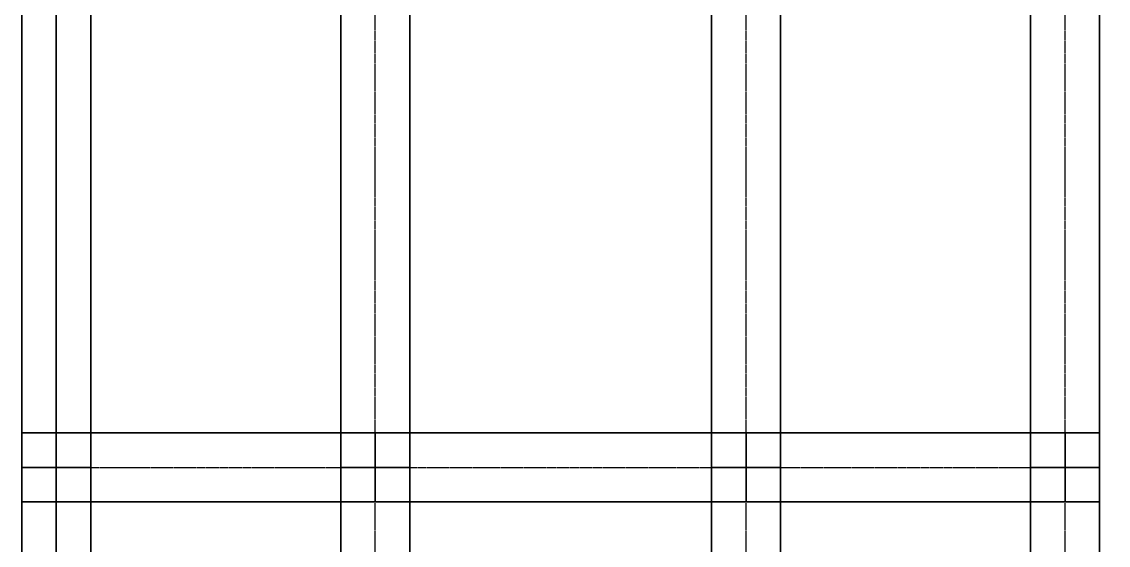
# Model space of a CAD drawing. Extents: x -12 to 2097, y 100 to 3117.
# Drawn here: x -12 to 366, y 829.8 to 1012 of the extents above; entities that cross this region are included whole.
import ezdxf

# ---------------------------------------------------------------- set-up
doc = ezdxf.new("R2010")
doc.units = 0
doc.header["$MEASUREMENT"] = 0
doc.linetypes.add('Center', pattern=[2, 1.25, -0.25, 0.25, -0.25])
for name, color, linetype in [('BEAM', 5, 'CONTINUOUS'), ('CENTERLINES', 7, 'CONTINUOUS'), ('COLS', 5, 'CONTINUOUS'), ('SLAB', 6, 'CONTINUOUS')]:
    doc.layers.add(name, color=color, linetype=linetype)

msp = doc.modelspace()

# ---------------------------------------------------------------- linework, layer by layer
at = {"layer": 'BEAM', "color": 5, "linetype": 'CONTINUOUS'}
for points in [[(-12, 856.92, 600), (-12, 856.92, 624), (-12, 1027.92, 624), (-12, 1027.92, 600)], [(-12, 856.92, 624), (12, 856.92, 624), (12, 1027.92, 624), (-12, 1027.92, 624)], [(12, 856.92, 600), (-12, 856.92, 600), (-12, 1027.92, 600), (12, 1027.92, 600)], [(-12, 856.92, 468), (-12, 856.92, 492), (-12, 1027.92, 492), (-12, 1027.92, 468)], [(-12, 856.92, 492), (12, 856.92, 492), (12, 1027.92, 492), (-12, 1027.92, 492)], [(12, 856.92, 468), (-12, 856.92, 468), (-12, 1027.92, 468), (12, 1027.92, 468)], [(-12, 856.92, 336), (-12, 856.92, 360), (-12, 1027.92, 360), (-12, 1027.92, 336)], [(-12, 856.92, 360), (12, 856.92, 360), (12, 1027.92, 360), (-12, 1027.92, 360)], [(12, 856.92, 336), (-12, 856.92, 336), (-12, 1027.92, 336), (12, 1027.92, 336)], [(-12, 856.92, 204), (-12, 856.92, 228), (-12, 1027.92, 228), (-12, 1027.92, 204)], [(-12, 856.92, 228), (12, 856.92, 228), (12, 1027.92, 228), (-12, 1027.92, 228)], [(12, 856.92, 204), (-12, 856.92, 204), (-12, 1027.92, 204), (12, 1027.92, 204)], [(-12, 856.92, 60), (-12, 856.92, 84), (-12, 1027.92, 84), (-12, 1027.92, 60)], [(-12, 856.92, 84), (12, 856.92, 84), (12, 1027.92, 84), (-12, 1027.92, 84)], [(12, 856.92, 60), (-12, 856.92, 60), (-12, 1027.92, 60), (12, 1027.92, 60)], [(12, 856.92, 624), (12, 856.92, 600), (12, 1027.92, 600), (12, 1027.92, 624)], [(12, 856.92, 492), (12, 856.92, 468), (12, 1027.92, 468), (12, 1027.92, 492)], [(12, 856.92, 360), (12, 856.92, 336), (12, 1027.92, 336), (12, 1027.92, 360)], [(12, 856.92, 228), (12, 856.92, 204), (12, 1027.92, 204), (12, 1027.92, 228)], [(12, 856.92, 84), (12, 856.92, 60), (12, 1027.92, 60), (12, 1027.92, 84)], [(99, 856.92, 600), (99, 856.92, 624), (99, 1027.92, 624), (99, 1027.92, 600)], [(99, 856.92, 624), (123, 856.92, 624), (123, 1027.92, 624), (99, 1027.92, 624)], [(123, 856.92, 600), (99, 856.92, 600), (99, 1027.92, 600), (123, 1027.92, 600)], [(99, 856.92, 468), (99, 856.92, 492), (99, 1027.92, 492), (99, 1027.92, 468)], [(99, 856.92, 492), (123, 856.92, 492), (123, 1027.92, 492), (99, 1027.92, 492)], [(123, 856.92, 468), (99, 856.92, 468), (99, 1027.92, 468), (123, 1027.92, 468)], [(99, 856.92, 336), (99, 856.92, 360), (99, 1027.92, 360), (99, 1027.92, 336)], [(99, 856.92, 360), (123, 856.92, 360), (123, 1027.92, 360), (99, 1027.92, 360)], [(123, 856.92, 336), (99, 856.92, 336), (99, 1027.92, 336), (123, 1027.92, 336)], [(99, 856.92, 204), (99, 856.92, 228), (99, 1027.92, 228), (99, 1027.92, 204)], [(99, 856.92, 228), (123, 856.92, 228), (123, 1027.92, 228), (99, 1027.92, 228)], [(123, 856.92, 204), (99, 856.92, 204), (99, 1027.92, 204), (123, 1027.92, 204)], [(99, 856.92, 60), (99, 856.92, 84), (99, 1027.92, 84), (99, 1027.92, 60)], [(99, 856.92, 84), (123, 856.92, 84), (123, 1027.92, 84), (99, 1027.92, 84)], [(123, 856.92, 60), (99, 856.92, 60), (99, 1027.92, 60), (123, 1027.92, 60)], [(123, 856.92, 624), (123, 856.92, 600), (123, 1027.92, 600), (123, 1027.92, 624)], [(123, 856.92, 492), (123, 856.92, 468), (123, 1027.92, 468), (123, 1027.92, 492)], [(123, 856.92, 360), (123, 856.92, 336), (123, 1027.92, 336), (123, 1027.92, 360)], [(123, 856.92, 228), (123, 856.92, 204), (123, 1027.92, 204), (123, 1027.92, 228)], [(123, 856.92, 84), (123, 856.92, 60), (123, 1027.92, 60), (123, 1027.92, 84)], [(228, 856.92, 600), (228, 856.92, 624), (228, 1027.92, 624), (228, 1027.92, 600)], [(228, 856.92, 624), (252, 856.92, 624), (252, 1027.92, 624), (228, 1027.92, 624)], [(252, 856.92, 600), (228, 856.92, 600), (228, 1027.92, 600), (252, 1027.92, 600)], [(228, 856.92, 468), (228, 856.92, 492), (228, 1027.92, 492), (228, 1027.92, 468)], [(228, 856.92, 492), (252, 856.92, 492), (252, 1027.92, 492), (228, 1027.92, 492)], [(252, 856.92, 468), (228, 856.92, 468), (228, 1027.92, 468), (252, 1027.92, 468)], [(228, 856.92, 336), (228, 856.92, 360), (228, 1027.92, 360), (228, 1027.92, 336)], [(228, 856.92, 360), (252, 856.92, 360), (252, 1027.92, 360), (228, 1027.92, 360)], [(252, 856.92, 336), (228, 856.92, 336), (228, 1027.92, 336), (252, 1027.92, 336)], [(228, 856.92, 204), (228, 856.92, 228), (228, 1027.92, 228), (228, 1027.92, 204)], [(228, 856.92, 228), (252, 856.92, 228), (252, 1027.92, 228), (228, 1027.92, 228)], [(252, 856.92, 204), (228, 856.92, 204), (228, 1027.92, 204), (252, 1027.92, 204)], [(228, 856.92, 60), (228, 856.92, 84), (228, 1027.92, 84), (228, 1027.92, 60)], [(228, 856.92, 84), (252, 856.92, 84), (252, 1027.92, 84), (228, 1027.92, 84)], [(252, 856.92, 60), (228, 856.92, 60), (228, 1027.92, 60), (252, 1027.92, 60)], [(252, 856.92, 624), (252, 856.92, 600), (252, 1027.92, 600), (252, 1027.92, 624)], [(252, 856.92, 492), (252, 856.92, 468), (252, 1027.92, 468), (252, 1027.92, 492)], [(252, 856.92, 360), (252, 856.92, 336), (252, 1027.92, 336), (252, 1027.92, 360)], [(252, 856.92, 228), (252, 856.92, 204), (252, 1027.92, 204), (252, 1027.92, 228)], [(252, 856.92, 84), (252, 856.92, 60), (252, 1027.92, 60), (252, 1027.92, 84)], [(339, 856.92, 600), (339, 856.92, 624), (339, 1027.92, 624), (339, 1027.92, 600)], [(339, 856.92, 624), (363, 856.92, 624), (363, 1027.92, 624), (339, 1027.92, 624)], [(363, 856.92, 600), (339, 856.92, 600), (339, 1027.92, 600), (363, 1027.92, 600)], [(339, 856.92, 468), (339, 856.92, 492), (339, 1027.92, 492), (339, 1027.92, 468)], [(339, 856.92, 492), (363, 856.92, 492), (363, 1027.92, 492), (339, 1027.92, 492)], [(363, 856.92, 468), (339, 856.92, 468), (339, 1027.92, 468), (363, 1027.92, 468)], [(339, 856.92, 336), (339, 856.92, 360), (339, 1027.92, 360), (339, 1027.92, 336)], [(339, 856.92, 360), (363, 856.92, 360), (363, 1027.92, 360), (339, 1027.92, 360)], [(363, 856.92, 336), (339, 856.92, 336), (339, 1027.92, 336), (363, 1027.92, 336)], [(339, 856.92, 204), (339, 856.92, 228), (339, 1027.92, 228), (339, 1027.92, 204)], [(339, 856.92, 228), (363, 856.92, 228), (363, 1027.92, 228), (339, 1027.92, 228)], [(363, 856.92, 204), (339, 856.92, 204), (339, 1027.92, 204), (363, 1027.92, 204)], [(339, 856.92, 60), (339, 856.92, 84), (339, 1027.92, 84), (339, 1027.92, 60)], [(339, 856.92, 84), (363, 856.92, 84), (363, 1027.92, 84), (339, 1027.92, 84)], [(363, 856.92, 60), (339, 856.92, 60), (339, 1027.92, 60), (363, 1027.92, 60)], [(363, 856.92, 624), (363, 856.92, 600), (363, 1027.92, 600), (363, 1027.92, 624)], [(363, 856.92, 492), (363, 856.92, 468), (363, 1027.92, 468), (363, 1027.92, 492)], [(363, 856.92, 360), (363, 856.92, 336), (363, 1027.92, 336), (363, 1027.92, 360)], [(363, 856.92, 228), (363, 856.92, 204), (363, 1027.92, 204), (363, 1027.92, 228)], [(363, 856.92, 84), (363, 856.92, 60), (363, 1027.92, 60), (363, 1027.92, 84)], [(0, 868.92, 600), (0, 868.92, 624), (111, 868.92, 624), (111, 868.92, 600)], [(0, 868.92, 624), (0, 844.92, 624), (111, 844.92, 624), (111, 868.92, 624)], [(0, 844.92, 600), (0, 868.92, 600), (111, 868.92, 600), (111, 844.92, 600)], [(0, 868.92, 468), (0, 868.92, 492), (111, 868.92, 492), (111, 868.92, 468)], [(0, 868.92, 492), (0, 844.92, 492), (111, 844.92, 492), (111, 868.92, 492)], [(0, 844.92, 468), (0, 868.92, 468), (111, 868.92, 468), (111, 844.92, 468)], [(0, 868.92, 336), (0, 868.92, 360), (111, 868.92, 360), (111, 868.92, 336)], [(0, 868.92, 360), (0, 844.92, 360), (111, 844.92, 360), (111, 868.92, 360)], [(0, 844.92, 336), (0, 868.92, 336), (111, 868.92, 336), (111, 844.92, 336)], [(0, 868.92, 204), (0, 868.92, 228), (111, 868.92, 228), (111, 868.92, 204)], [(0, 868.92, 228), (0, 844.92, 228), (111, 844.92, 228), (111, 868.92, 228)], [(0, 844.92, 204), (0, 868.92, 204), (111, 868.92, 204), (111, 844.92, 204)], [(0, 868.92, 60), (0, 868.92, 84), (111, 868.92, 84), (111, 868.92, 60)], [(0, 868.92, 84), (0, 844.92, 84), (111, 844.92, 84), (111, 868.92, 84)], [(0, 844.92, 60), (0, 868.92, 60), (111, 868.92, 60), (111, 844.92, 60)], [(111, 868.92, 600), (111, 868.92, 624), (240, 868.92, 624), (240, 868.92, 600)], [(111, 868.92, 624), (111, 844.92, 624), (240, 844.92, 624), (240, 868.92, 624)], [(111, 844.92, 600), (111, 868.92, 600), (240, 868.92, 600), (240, 844.92, 600)], [(111, 868.92, 468), (111, 868.92, 492), (240, 868.92, 492), (240, 868.92, 468)], [(111, 868.92, 492), (111, 844.92, 492), (240, 844.92, 492), (240, 868.92, 492)], [(111, 844.92, 468), (111, 868.92, 468), (240, 868.92, 468), (240, 844.92, 468)], [(111, 868.92, 336), (111, 868.92, 360), (240, 868.92, 360), (240, 868.92, 336)], [(111, 868.92, 360), (111, 844.92, 360), (240, 844.92, 360), (240, 868.92, 360)], [(111, 844.92, 336), (111, 868.92, 336), (240, 868.92, 336), (240, 844.92, 336)], [(111, 868.92, 204), (111, 868.92, 228), (240, 868.92, 228), (240, 868.92, 204)], [(111, 868.92, 228), (111, 844.92, 228), (240, 844.92, 228), (240, 868.92, 228)], [(111, 844.92, 204), (111, 868.92, 204), (240, 868.92, 204), (240, 844.92, 204)], [(111, 868.92, 60), (111, 868.92, 84), (240, 868.92, 84), (240, 868.92, 60)], [(111, 868.92, 84), (111, 844.92, 84), (240, 844.92, 84), (240, 868.92, 84)], [(111, 844.92, 60), (111, 868.92, 60), (240, 868.92, 60), (240, 844.92, 60)], [(240, 868.92, 600), (240, 868.92, 624), (351, 868.92, 624), (351, 868.92, 600)], [(240, 868.92, 624), (240, 844.92, 624), (351, 844.92, 624), (351, 868.92, 624)], [(240, 844.92, 600), (240, 868.92, 600), (351, 868.92, 600), (351, 844.92, 600)], [(240, 868.92, 468), (240, 868.92, 492), (351, 868.92, 492), (351, 868.92, 468)], [(240, 868.92, 492), (240, 844.92, 492), (351, 844.92, 492), (351, 868.92, 492)], [(240, 844.92, 468), (240, 868.92, 468), (351, 868.92, 468), (351, 844.92, 468)], [(240, 868.92, 336), (240, 868.92, 360), (351, 868.92, 360), (351, 868.92, 336)], [(240, 868.92, 360), (240, 844.92, 360), (351, 844.92, 360), (351, 868.92, 360)], [(240, 844.92, 336), (240, 868.92, 336), (351, 868.92, 336), (351, 844.92, 336)], [(240, 868.92, 204), (240, 868.92, 228), (351, 868.92, 228), (351, 868.92, 204)], [(240, 868.92, 228), (240, 844.92, 228), (351, 844.92, 228), (351, 868.92, 228)], [(240, 844.92, 204), (240, 868.92, 204), (351, 868.92, 204), (351, 844.92, 204)], [(240, 868.92, 60), (240, 868.92, 84), (351, 868.92, 84), (351, 868.92, 60)], [(240, 868.92, 84), (240, 844.92, 84), (351, 844.92, 84), (351, 868.92, 84)], [(240, 844.92, 60), (240, 868.92, 60), (351, 868.92, 60), (351, 844.92, 60)], [(-12, 685.92, 600), (-12, 685.92, 624), (-12, 856.92, 624), (-12, 856.92, 600)], [(-12, 685.92, 624), (12, 685.92, 624), (12, 856.92, 624), (-12, 856.92, 624)], [(12, 685.92, 600), (-12, 685.92, 600), (-12, 856.92, 600), (12, 856.92, 600)], [(-12, 685.92, 468), (-12, 685.92, 492), (-12, 856.92, 492), (-12, 856.92, 468)], [(-12, 685.92, 492), (12, 685.92, 492), (12, 856.92, 492), (-12, 856.92, 492)], [(12, 685.92, 468), (-12, 685.92, 468), (-12, 856.92, 468), (12, 856.92, 468)], [(-12, 685.92, 336), (-12, 685.92, 360), (-12, 856.92, 360), (-12, 856.92, 336)], [(-12, 685.92, 360), (12, 685.92, 360), (12, 856.92, 360), (-12, 856.92, 360)], [(12, 685.92, 336), (-12, 685.92, 336), (-12, 856.92, 336), (12, 856.92, 336)], [(-12, 685.92, 204), (-12, 685.92, 228), (-12, 856.92, 228), (-12, 856.92, 204)], [(-12, 685.92, 228), (12, 685.92, 228), (12, 856.92, 228), (-12, 856.92, 228)], [(12, 685.92, 204), (-12, 685.92, 204), (-12, 856.92, 204), (12, 856.92, 204)], [(-12, 685.92, 60), (-12, 685.92, 84), (-12, 856.92, 84), (-12, 856.92, 60)], [(-12, 685.92, 84), (12, 685.92, 84), (12, 856.92, 84), (-12, 856.92, 84)], [(12, 685.92, 60), (-12, 685.92, 60), (-12, 856.92, 60), (12, 856.92, 60)], [(12, 685.92, 624), (12, 685.92, 600), (12, 856.92, 600), (12, 856.92, 624)], [(12, 685.92, 492), (12, 685.92, 468), (12, 856.92, 468), (12, 856.92, 492)], [(12, 685.92, 360), (12, 685.92, 336), (12, 856.92, 336), (12, 856.92, 360)], [(12, 685.92, 228), (12, 685.92, 204), (12, 856.92, 204), (12, 856.92, 228)], [(12, 685.92, 84), (12, 685.92, 60), (12, 856.92, 60), (12, 856.92, 84)], [(99, 685.92, 600), (99, 685.92, 624), (99, 856.92, 624), (99, 856.92, 600)], [(99, 685.92, 624), (123, 685.92, 624), (123, 856.92, 624), (99, 856.92, 624)], [(123, 685.92, 600), (99, 685.92, 600), (99, 856.92, 600), (123, 856.92, 600)], [(99, 685.92, 468), (99, 685.92, 492), (99, 856.92, 492), (99, 856.92, 468)], [(99, 685.92, 492), (123, 685.92, 492), (123, 856.92, 492), (99, 856.92, 492)], [(123, 685.92, 468), (99, 685.92, 468), (99, 856.92, 468), (123, 856.92, 468)], [(99, 685.92, 336), (99, 685.92, 360), (99, 856.92, 360), (99, 856.92, 336)], [(99, 685.92, 360), (123, 685.92, 360), (123, 856.92, 360), (99, 856.92, 360)], [(123, 685.92, 336), (99, 685.92, 336), (99, 856.92, 336), (123, 856.92, 336)], [(99, 685.92, 204), (99, 685.92, 228), (99, 856.92, 228), (99, 856.92, 204)], [(99, 685.92, 228), (123, 685.92, 228), (123, 856.92, 228), (99, 856.92, 228)], [(123, 685.92, 204), (99, 685.92, 204), (99, 856.92, 204), (123, 856.92, 204)], [(99, 685.92, 60), (99, 685.92, 84), (99, 856.92, 84), (99, 856.92, 60)], [(99, 685.92, 84), (123, 685.92, 84), (123, 856.92, 84), (99, 856.92, 84)], [(123, 685.92, 60), (99, 685.92, 60), (99, 856.92, 60), (123, 856.92, 60)], [(123, 685.92, 624), (123, 685.92, 600), (123, 856.92, 600), (123, 856.92, 624)], [(123, 685.92, 492), (123, 685.92, 468), (123, 856.92, 468), (123, 856.92, 492)], [(123, 685.92, 360), (123, 685.92, 336), (123, 856.92, 336), (123, 856.92, 360)], [(123, 685.92, 228), (123, 685.92, 204), (123, 856.92, 204), (123, 856.92, 228)], [(123, 685.92, 84), (123, 685.92, 60), (123, 856.92, 60), (123, 856.92, 84)], [(228, 685.92, 600), (228, 685.92, 624), (228, 856.92, 624), (228, 856.92, 600)], [(228, 685.92, 624), (252, 685.92, 624), (252, 856.92, 624), (228, 856.92, 624)], [(252, 685.92, 600), (228, 685.92, 600), (228, 856.92, 600), (252, 856.92, 600)], [(228, 685.92, 468), (228, 685.92, 492), (228, 856.92, 492), (228, 856.92, 468)], [(228, 685.92, 492), (252, 685.92, 492), (252, 856.92, 492), (228, 856.92, 492)], [(252, 685.92, 468), (228, 685.92, 468), (228, 856.92, 468), (252, 856.92, 468)], [(228, 685.92, 336), (228, 685.92, 360), (228, 856.92, 360), (228, 856.92, 336)], [(228, 685.92, 360), (252, 685.92, 360), (252, 856.92, 360), (228, 856.92, 360)], [(252, 685.92, 336), (228, 685.92, 336), (228, 856.92, 336), (252, 856.92, 336)], [(228, 685.92, 204), (228, 685.92, 228), (228, 856.92, 228), (228, 856.92, 204)], [(228, 685.92, 228), (252, 685.92, 228), (252, 856.92, 228), (228, 856.92, 228)], [(252, 685.92, 204), (228, 685.92, 204), (228, 856.92, 204), (252, 856.92, 204)], [(228, 685.92, 60), (228, 685.92, 84), (228, 856.92, 84), (228, 856.92, 60)], [(228, 685.92, 84), (252, 685.92, 84), (252, 856.92, 84), (228, 856.92, 84)], [(252, 685.92, 60), (228, 685.92, 60), (228, 856.92, 60), (252, 856.92, 60)], [(252, 685.92, 624), (252, 685.92, 600), (252, 856.92, 600), (252, 856.92, 624)], [(252, 685.92, 492), (252, 685.92, 468), (252, 856.92, 468), (252, 856.92, 492)], [(252, 685.92, 360), (252, 685.92, 336), (252, 856.92, 336), (252, 856.92, 360)], [(252, 685.92, 228), (252, 685.92, 204), (252, 856.92, 204), (252, 856.92, 228)], [(252, 685.92, 84), (252, 685.92, 60), (252, 856.92, 60), (252, 856.92, 84)], [(339, 685.92, 600), (339, 685.92, 624), (339, 856.92, 624), (339, 856.92, 600)], [(339, 685.92, 624), (363, 685.92, 624), (363, 856.92, 624), (339, 856.92, 624)], [(363, 685.92, 600), (339, 685.92, 600), (339, 856.92, 600), (363, 856.92, 600)], [(339, 685.92, 468), (339, 685.92, 492), (339, 856.92, 492), (339, 856.92, 468)], [(339, 685.92, 492), (363, 685.92, 492), (363, 856.92, 492), (339, 856.92, 492)], [(363, 685.92, 468), (339, 685.92, 468), (339, 856.92, 468), (363, 856.92, 468)], [(339, 685.92, 336), (339, 685.92, 360), (339, 856.92, 360), (339, 856.92, 336)], [(339, 685.92, 360), (363, 685.92, 360), (363, 856.92, 360), (339, 856.92, 360)], [(363, 685.92, 336), (339, 685.92, 336), (339, 856.92, 336), (363, 856.92, 336)], [(339, 685.92, 204), (339, 685.92, 228), (339, 856.92, 228), (339, 856.92, 204)], [(339, 685.92, 228), (363, 685.92, 228), (363, 856.92, 228), (339, 856.92, 228)], [(363, 685.92, 204), (339, 685.92, 204), (339, 856.92, 204), (363, 856.92, 204)], [(339, 685.92, 60), (339, 685.92, 84), (339, 856.92, 84), (339, 856.92, 60)], [(339, 685.92, 84), (363, 685.92, 84), (363, 856.92, 84), (339, 856.92, 84)], [(363, 685.92, 60), (339, 685.92, 60), (339, 856.92, 60), (363, 856.92, 60)], [(363, 685.92, 624), (363, 685.92, 600), (363, 856.92, 600), (363, 856.92, 624)], [(363, 685.92, 492), (363, 685.92, 468), (363, 856.92, 468), (363, 856.92, 492)], [(363, 685.92, 360), (363, 685.92, 336), (363, 856.92, 336), (363, 856.92, 360)], [(363, 685.92, 228), (363, 685.92, 204), (363, 856.92, 204), (363, 856.92, 228)], [(363, 685.92, 84), (363, 685.92, 60), (363, 856.92, 60), (363, 856.92, 84)], [(0, 844.92, 624), (0, 844.92, 600), (111, 844.92, 600), (111, 844.92, 624)], [(0, 844.92, 492), (0, 844.92, 468), (111, 844.92, 468), (111, 844.92, 492)], [(0, 844.92, 360), (0, 844.92, 336), (111, 844.92, 336), (111, 844.92, 360)], [(0, 844.92, 228), (0, 844.92, 204), (111, 844.92, 204), (111, 844.92, 228)], [(0, 844.92, 84), (0, 844.92, 60), (111, 844.92, 60), (111, 844.92, 84)], [(111, 844.92, 624), (111, 844.92, 600), (240, 844.92, 600), (240, 844.92, 624)], [(111, 844.92, 492), (111, 844.92, 468), (240, 844.92, 468), (240, 844.92, 492)], [(111, 844.92, 360), (111, 844.92, 336), (240, 844.92, 336), (240, 844.92, 360)], [(111, 844.92, 228), (111, 844.92, 204), (240, 844.92, 204), (240, 844.92, 228)], [(111, 844.92, 84), (111, 844.92, 60), (240, 844.92, 60), (240, 844.92, 84)], [(240, 844.92, 624), (240, 844.92, 600), (351, 844.92, 600), (351, 844.92, 624)], [(240, 844.92, 492), (240, 844.92, 468), (351, 844.92, 468), (351, 844.92, 492)], [(240, 844.92, 360), (240, 844.92, 336), (351, 844.92, 336), (351, 844.92, 360)], [(240, 844.92, 228), (240, 844.92, 204), (351, 844.92, 204), (351, 844.92, 228)], [(240, 844.92, 84), (240, 844.92, 60), (351, 844.92, 60), (351, 844.92, 84)]]:
    msp.add_3dface(points, dxfattribs=at)
at = {"layer": 'CENTERLINES', "color": 0, "linetype": 'CENTER', "ltscale": 0.5}
for p, q in [((0, 856.92, 624), (0, 1027.92, 624)), ((0, 856.92, 492), (0, 1027.92, 492)), ((0, 856.92, 360), (0, 1027.92, 360)), ((0, 856.92, 228), (0, 1027.92, 228)), ((0, 856.92, 84), (0, 1027.92, 84)), ((111, 856.92, 624), (111, 1027.92, 624)), ((111, 856.92, 492), (111, 1027.92, 492)), ((111, 856.92, 360), (111, 1027.92, 360)), ((111, 856.92, 228), (111, 1027.92, 228)), ((111, 856.92, 84), (111, 1027.92, 84)), ((240, 856.92, 624), (240, 1027.92, 624)), ((240, 856.92, 492), (240, 1027.92, 492)), ((240, 856.92, 360), (240, 1027.92, 360)), ((240, 856.92, 228), (240, 1027.92, 228)), ((240, 856.92, 84), (240, 1027.92, 84)), ((351, 856.92, 624), (351, 1027.92, 624)), ((351, 856.92, 492), (351, 1027.92, 492)), ((351, 856.92, 360), (351, 1027.92, 360)), ((351, 856.92, 228), (351, 1027.92, 228)), ((351, 856.92, 84), (351, 1027.92, 84)), ((0, 685.92, 624), (0, 856.92, 624)), ((0, 685.92, 492), (0, 856.92, 492)), ((0, 685.92, 360), (0, 856.92, 360)), ((0, 685.92, 228), (0, 856.92, 228)), ((0, 685.92, 84), (0, 856.92, 84)), ((0, 856.92, 624), (111, 856.92, 624)), ((0, 856.92, 492), (111, 856.92, 492)), ((0, 856.92, 360), (111, 856.92, 360)), ((0, 856.92, 228), (111, 856.92, 228)), ((0, 856.92, 84), (111, 856.92, 84)), ((0, 856.92, 492), (0, 856.92, 624)), ((0, 856.92, 360), (0, 856.92, 492)), ((0, 856.92, 228), (0, 856.92, 360)), ((0, 856.92, 84), (0, 856.92, 228)), ((0, 856.92, 24), (0, 856.92, 84)), ((0, 856.92), (0, 856.92, 24)), ((111, 685.92, 624), (111, 856.92, 624)), ((111, 685.92, 492), (111, 856.92, 492)), ((111, 685.92, 360), (111, 856.92, 360)), ((111, 685.92, 228), (111, 856.92, 228)), ((111, 685.92, 84), (111, 856.92, 84)), ((111, 856.92, 624), (240, 856.92, 624)), ((111, 856.92, 492), (240, 856.92, 492)), ((111, 856.92, 360), (240, 856.92, 360)), ((111, 856.92, 228), (240, 856.92, 228)), ((111, 856.92, 84), (240, 856.92, 84)), ((111, 856.92, 492), (111, 856.92, 624)), ((111, 856.92, 360), (111, 856.92, 492)), ((111, 856.92, 228), (111, 856.92, 360)), ((111, 856.92, 84), (111, 856.92, 228)), ((111, 856.92, 24), (111, 856.92, 84)), ((111, 856.92), (111, 856.92, 24)), ((240, 685.92, 624), (240, 856.92, 624)), ((240, 685.92, 492), (240, 856.92, 492)), ((240, 685.92, 360), (240, 856.92, 360)), ((240, 685.92, 228), (240, 856.92, 228)), ((240, 685.92, 84), (240, 856.92, 84)), ((240, 856.92, 624), (351, 856.92, 624)), ((240, 856.92, 492), (351, 856.92, 492)), ((240, 856.92, 360), (351, 856.92, 360)), ((240, 856.92, 228), (351, 856.92, 228)), ((240, 856.92, 84), (351, 856.92, 84)), ((240, 856.92, 492), (240, 856.92, 624)), ((240, 856.92, 360), (240, 856.92, 492)), ((240, 856.92, 228), (240, 856.92, 360)), ((240, 856.92, 84), (240, 856.92, 228)), ((240, 856.92, 24), (240, 856.92, 84)), ((240, 856.92), (240, 856.92, 24)), ((351, 685.92, 624), (351, 856.92, 624)), ((351, 685.92, 492), (351, 856.92, 492)), ((351, 685.92, 360), (351, 856.92, 360)), ((351, 685.92, 228), (351, 856.92, 228)), ((351, 685.92, 84), (351, 856.92, 84)), ((351, 856.92, 492), (351, 856.92, 624)), ((351, 856.92, 360), (351, 856.92, 492)), ((351, 856.92, 228), (351, 856.92, 360)), ((351, 856.92, 84), (351, 856.92, 228)), ((351, 856.92, 24), (351, 856.92, 84)), ((351, 856.92), (351, 856.92, 24))]:
    msp.add_line(p, q, dxfattribs=at)
at = {"layer": 'CENTERLINES', "color": 0, "linetype": 'CENTER'}
for elevation in [624, 492, 360, 228, 84]:
    msp.add_lwpolyline([(1170, 111.96), (1098, 111.96), (987, 111.96), (915, 111.96), (744, 111.96), (573, 111.96), (402, 111.96), (351, 111.96), (240, 111.96), (111, 111.96), (0, 111.96), (0, 223.92), (0, 343.92), (0, 454.92), (0, 514.92), (0, 685.92), (0, 856.92), (0, 1027.92), (0, 1198.92), (0, 1369.92), (0, 1540.92), (0, 1711.92)], dxfattribs=dict(at, elevation=elevation))
at = {"layer": 'COLS', "color": 5, "linetype": 'CONTINUOUS'}
for points in [[(12, 868.92, 492), (-12, 868.92, 492), (-12, 868.92, 624), (12, 868.92, 624)], [(-12, 868.92, 492), (-12, 844.92, 492), (-12, 844.92, 624), (-12, 868.92, 624)], [(12, 868.92, 360), (-12, 868.92, 360), (-12, 868.92, 492), (12, 868.92, 492)], [(-12, 868.92, 360), (-12, 844.92, 360), (-12, 844.92, 492), (-12, 868.92, 492)], [(12, 868.92, 228), (-12, 868.92, 228), (-12, 868.92, 360), (12, 868.92, 360)], [(-12, 868.92, 228), (-12, 844.92, 228), (-12, 844.92, 360), (-12, 868.92, 360)], [(12, 868.92, 84), (-12, 868.92, 84), (-12, 868.92, 228), (12, 868.92, 228)], [(-12, 868.92, 84), (-12, 844.92, 84), (-12, 844.92, 228), (-12, 868.92, 228)], [(12, 868.92, 24), (-12, 868.92, 24), (-12, 868.92, 84), (12, 868.92, 84)], [(-12, 868.92, 24), (-12, 844.92, 24), (-12, 844.92, 84), (-12, 868.92, 84)], [(12, 868.92), (-12, 868.92), (-12, 868.92, 24), (12, 868.92, 24)], [(-12, 868.92), (-12, 844.92), (-12, 844.92, 24), (-12, 868.92, 24)], [(12, 844.92, 492), (12, 868.92, 492), (12, 868.92, 624), (12, 844.92, 624)], [(12, 844.92, 360), (12, 868.92, 360), (12, 868.92, 492), (12, 844.92, 492)], [(12, 844.92, 228), (12, 868.92, 228), (12, 868.92, 360), (12, 844.92, 360)], [(12, 844.92, 84), (12, 868.92, 84), (12, 868.92, 228), (12, 844.92, 228)], [(12, 844.92, 24), (12, 868.92, 24), (12, 868.92, 84), (12, 844.92, 84)], [(12, 844.92), (12, 868.92), (12, 868.92, 24), (12, 844.92, 24)], [(123, 868.92, 492), (99, 868.92, 492), (99, 868.92, 624), (123, 868.92, 624)], [(99, 868.92, 492), (99, 844.92, 492), (99, 844.92, 624), (99, 868.92, 624)], [(123, 868.92, 360), (99, 868.92, 360), (99, 868.92, 492), (123, 868.92, 492)], [(99, 868.92, 360), (99, 844.92, 360), (99, 844.92, 492), (99, 868.92, 492)], [(123, 868.92, 228), (99, 868.92, 228), (99, 868.92, 360), (123, 868.92, 360)], [(99, 868.92, 228), (99, 844.92, 228), (99, 844.92, 360), (99, 868.92, 360)], [(123, 868.92, 84), (99, 868.92, 84), (99, 868.92, 228), (123, 868.92, 228)], [(99, 868.92, 84), (99, 844.92, 84), (99, 844.92, 228), (99, 868.92, 228)], [(123, 868.92, 24), (99, 868.92, 24), (99, 868.92, 84), (123, 868.92, 84)], [(99, 868.92, 24), (99, 844.92, 24), (99, 844.92, 84), (99, 868.92, 84)], [(123, 868.92), (99, 868.92), (99, 868.92, 24), (123, 868.92, 24)], [(99, 868.92), (99, 844.92), (99, 844.92, 24), (99, 868.92, 24)], [(123, 844.92, 492), (123, 868.92, 492), (123, 868.92, 624), (123, 844.92, 624)], [(123, 844.92, 360), (123, 868.92, 360), (123, 868.92, 492), (123, 844.92, 492)], [(123, 844.92, 228), (123, 868.92, 228), (123, 868.92, 360), (123, 844.92, 360)], [(123, 844.92, 84), (123, 868.92, 84), (123, 868.92, 228), (123, 844.92, 228)], [(123, 844.92, 24), (123, 868.92, 24), (123, 868.92, 84), (123, 844.92, 84)], [(123, 844.92), (123, 868.92), (123, 868.92, 24), (123, 844.92, 24)], [(252, 868.92, 492), (228, 868.92, 492), (228, 868.92, 624), (252, 868.92, 624)], [(228, 868.92, 492), (228, 844.92, 492), (228, 844.92, 624), (228, 868.92, 624)], [(252, 868.92, 360), (228, 868.92, 360), (228, 868.92, 492), (252, 868.92, 492)], [(228, 868.92, 360), (228, 844.92, 360), (228, 844.92, 492), (228, 868.92, 492)], [(252, 868.92, 228), (228, 868.92, 228), (228, 868.92, 360), (252, 868.92, 360)], [(228, 868.92, 228), (228, 844.92, 228), (228, 844.92, 360), (228, 868.92, 360)], [(252, 868.92, 84), (228, 868.92, 84), (228, 868.92, 228), (252, 868.92, 228)], [(228, 868.92, 84), (228, 844.92, 84), (228, 844.92, 228), (228, 868.92, 228)], [(252, 868.92, 24), (228, 868.92, 24), (228, 868.92, 84), (252, 868.92, 84)], [(228, 868.92, 24), (228, 844.92, 24), (228, 844.92, 84), (228, 868.92, 84)], [(252, 868.92), (228, 868.92), (228, 868.92, 24), (252, 868.92, 24)], [(228, 868.92), (228, 844.92), (228, 844.92, 24), (228, 868.92, 24)], [(252, 844.92, 492), (252, 868.92, 492), (252, 868.92, 624), (252, 844.92, 624)], [(252, 844.92, 360), (252, 868.92, 360), (252, 868.92, 492), (252, 844.92, 492)], [(252, 844.92, 228), (252, 868.92, 228), (252, 868.92, 360), (252, 844.92, 360)], [(252, 844.92, 84), (252, 868.92, 84), (252, 868.92, 228), (252, 844.92, 228)], [(252, 844.92, 24), (252, 868.92, 24), (252, 868.92, 84), (252, 844.92, 84)], [(252, 844.92), (252, 868.92), (252, 868.92, 24), (252, 844.92, 24)], [(363, 868.92, 492), (339, 868.92, 492), (339, 868.92, 624), (363, 868.92, 624)], [(339, 868.92, 492), (339, 844.92, 492), (339, 844.92, 624), (339, 868.92, 624)], [(363, 868.92, 360), (339, 868.92, 360), (339, 868.92, 492), (363, 868.92, 492)], [(339, 868.92, 360), (339, 844.92, 360), (339, 844.92, 492), (339, 868.92, 492)], [(363, 868.92, 228), (339, 868.92, 228), (339, 868.92, 360), (363, 868.92, 360)], [(339, 868.92, 228), (339, 844.92, 228), (339, 844.92, 360), (339, 868.92, 360)], [(363, 868.92, 84), (339, 868.92, 84), (339, 868.92, 228), (363, 868.92, 228)], [(339, 868.92, 84), (339, 844.92, 84), (339, 844.92, 228), (339, 868.92, 228)], [(363, 868.92, 24), (339, 868.92, 24), (339, 868.92, 84), (363, 868.92, 84)], [(339, 868.92, 24), (339, 844.92, 24), (339, 844.92, 84), (339, 868.92, 84)], [(363, 868.92), (339, 868.92), (339, 868.92, 24), (363, 868.92, 24)], [(339, 868.92), (339, 844.92), (339, 844.92, 24), (339, 868.92, 24)], [(363, 844.92, 492), (363, 868.92, 492), (363, 868.92, 624), (363, 844.92, 624)], [(363, 844.92, 360), (363, 868.92, 360), (363, 868.92, 492), (363, 844.92, 492)], [(363, 844.92, 228), (363, 868.92, 228), (363, 868.92, 360), (363, 844.92, 360)], [(363, 844.92, 84), (363, 868.92, 84), (363, 868.92, 228), (363, 844.92, 228)], [(363, 844.92, 24), (363, 868.92, 24), (363, 868.92, 84), (363, 844.92, 84)], [(363, 844.92), (363, 868.92), (363, 868.92, 24), (363, 844.92, 24)], [(-12, 844.92, 492), (12, 844.92, 492), (12, 844.92, 624), (-12, 844.92, 624)], [(-12, 844.92, 360), (12, 844.92, 360), (12, 844.92, 492), (-12, 844.92, 492)], [(-12, 844.92, 228), (12, 844.92, 228), (12, 844.92, 360), (-12, 844.92, 360)], [(-12, 844.92, 84), (12, 844.92, 84), (12, 844.92, 228), (-12, 844.92, 228)], [(-12, 844.92, 24), (12, 844.92, 24), (12, 844.92, 84), (-12, 844.92, 84)], [(-12, 844.92), (12, 844.92), (12, 844.92, 24), (-12, 844.92, 24)], [(99, 844.92, 492), (123, 844.92, 492), (123, 844.92, 624), (99, 844.92, 624)], [(99, 844.92, 360), (123, 844.92, 360), (123, 844.92, 492), (99, 844.92, 492)], [(99, 844.92, 228), (123, 844.92, 228), (123, 844.92, 360), (99, 844.92, 360)], [(99, 844.92, 84), (123, 844.92, 84), (123, 844.92, 228), (99, 844.92, 228)], [(99, 844.92, 24), (123, 844.92, 24), (123, 844.92, 84), (99, 844.92, 84)], [(99, 844.92), (123, 844.92), (123, 844.92, 24), (99, 844.92, 24)], [(228, 844.92, 492), (252, 844.92, 492), (252, 844.92, 624), (228, 844.92, 624)], [(228, 844.92, 360), (252, 844.92, 360), (252, 844.92, 492), (228, 844.92, 492)], [(228, 844.92, 228), (252, 844.92, 228), (252, 844.92, 360), (228, 844.92, 360)], [(228, 844.92, 84), (252, 844.92, 84), (252, 844.92, 228), (228, 844.92, 228)], [(228, 844.92, 24), (252, 844.92, 24), (252, 844.92, 84), (228, 844.92, 84)], [(228, 844.92), (252, 844.92), (252, 844.92, 24), (228, 844.92, 24)], [(339, 844.92, 492), (363, 844.92, 492), (363, 844.92, 624), (339, 844.92, 624)], [(339, 844.92, 360), (363, 844.92, 360), (363, 844.92, 492), (339, 844.92, 492)], [(339, 844.92, 228), (363, 844.92, 228), (363, 844.92, 360), (339, 844.92, 360)], [(339, 844.92, 84), (363, 844.92, 84), (363, 844.92, 228), (339, 844.92, 228)], [(339, 844.92, 24), (363, 844.92, 24), (363, 844.92, 84), (339, 844.92, 84)], [(339, 844.92), (363, 844.92), (363, 844.92, 24), (339, 844.92, 24)]]:
    msp.add_3dface(points, dxfattribs=at)
at = {"layer": 'SLAB', "color": 6, "linetype": 'CONTINUOUS'}
for points in [[(0, 856.92, 624), (0, 1027.92, 624), (0, 1027.92, 629), (0, 856.92, 629)], [(0, 856.92, 492), (0, 1027.92, 492), (0, 1027.92, 497), (0, 856.92, 497)], [(0, 856.92, 360), (0, 1027.92, 360), (0, 1027.92, 365), (0, 856.92, 365)], [(0, 856.92, 228), (0, 1027.92, 228), (0, 1027.92, 233), (0, 856.92, 233)], [(0, 856.92, 84), (0, 1027.92, 84), (0, 1027.92, 89), (0, 856.92, 89)], [(0, 685.92, 624), (0, 856.92, 624), (0, 856.92, 629), (0, 685.92, 629)], [(0, 685.92, 492), (0, 856.92, 492), (0, 856.92, 497), (0, 685.92, 497)], [(0, 685.92, 360), (0, 856.92, 360), (0, 856.92, 365), (0, 685.92, 365)], [(0, 685.92, 228), (0, 856.92, 228), (0, 856.92, 233), (0, 685.92, 233)], [(0, 685.92, 84), (0, 856.92, 84), (0, 856.92, 89), (0, 685.92, 89)]]:
    msp.add_3dface(points, dxfattribs=at)

doc.saveas('drawing.dxf')
